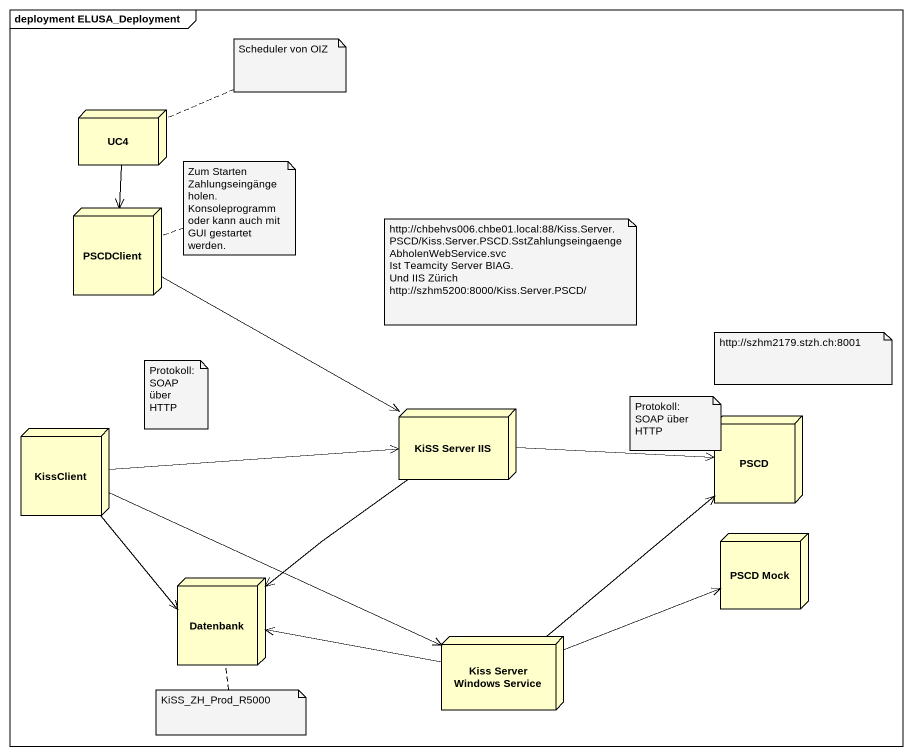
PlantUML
@startuml
mainframe deployment ELUSA_Deployment
node UC4
node PSCDClient
node KissClient
node "KiSS Server IIS" as KiSS_Server_IIS
node PSCD
node "PSCD Mock" as PSCD_Mock
node Datenbank
node "Kiss Server Windows Service" as Kiss_Server_Windows_Service
UC4 --> PSCDClient
PSCDClient -right-> KiSS_Server_IIS
KissClient -right-> KiSS_Server_IIS
KissClient --> Datenbank
KissClient -right-> Kiss_Server_Windows_Service
KiSS_Server_IIS -right-> PSCD
KiSS_Server_IIS --> Datenbank
Kiss_Server_Windows_Service -up-> PSCD
Kiss_Server_Windows_Service -right-> PSCD_Mock
Kiss_Server_Windows_Service -left-> Datenbank
note right of UC4 : Scheduler von OIZ
note right of PSCDClient
  Zum Starten Zahlungseingänge holen.
  Konsoleprogramm oder kann auch mit GUI gestartet werden.
end note
note as N3
  http://chbehvs006.chbe01.local:88/Kiss.Server.PSCD/Kiss.Server.PSCD.SstZahlungseingaengeAbholenWebService.svc
  Ist Teamcity Server BIAG.
  Und IIS Zürich
  http://szhm5200:8000/Kiss.Server.PSCD/
end note
note as N4
  http://szhm2179.stzh.ch:8001
end note
note as N5
  Protokoll: SOAP über HTTP
end note
note as N6
  Protokoll:
  SOAP über HTTP
end note
note bottom of Datenbank : KiSS_ZH_Prod_R5000
@enduml
